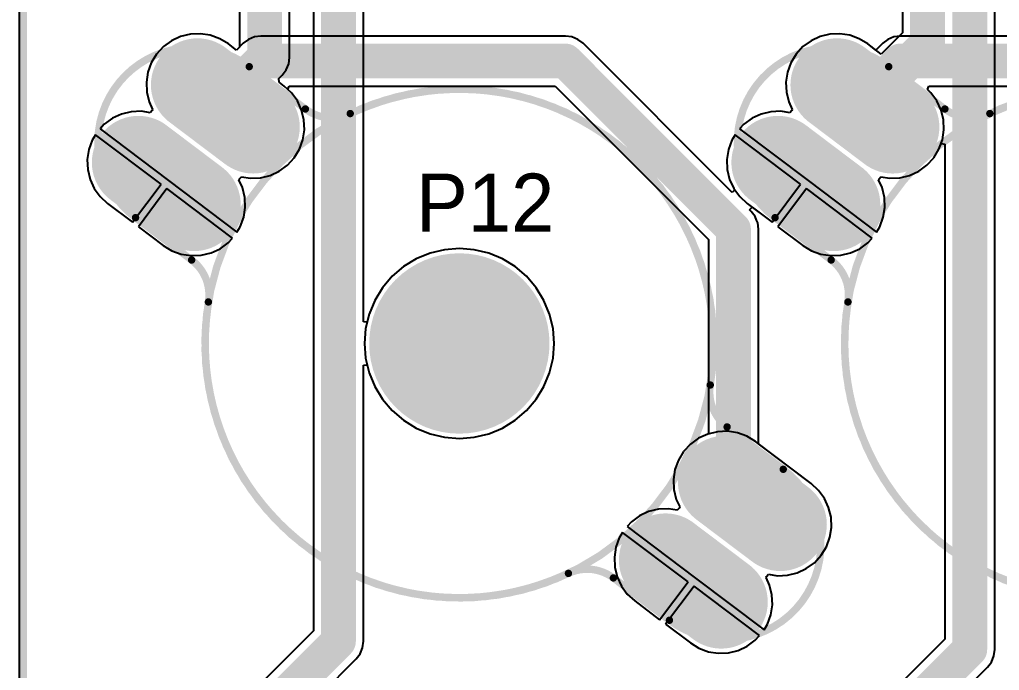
# Model space of a CAD drawing. Header units: millimetres. Extents: x -0.01 to 6.54, y 0.01 to 3.19.
# Drawn here: x -0.007 to 1.32, y 1.03 to 1.911 of the extents above; entities that cross this region are included whole.
import ezdxf

# ---------------------------------------------------------------- set-up
doc = ezdxf.new("R2010")
doc.units = ezdxf.units.MM
doc.header["$MEASUREMENT"] = 0
for name, color, linetype in [('BottomLayer', 5, 'Continuous'), ('BottomSolder', 6, 'Continuous'), ('Mechanical1', 6, 'Continuous'), ('MultiLayer', 9, 'Continuous'), ('PadHoleLayer', 156, 'Continuous'), ('TopLayer', 1, 'Continuous'), ('TopOverlay', 2, 'Continuous'), ('TopSolder', 216, 'Continuous'), ('ViaHoleLayer', 16, 'Continuous')]:
    doc.layers.add(name, color=color, linetype=linetype)

msp = doc.modelspace()

# ---------------------------------------------------------------- linework, layer by layer
at = {"layer": 'BottomLayer'}
for p, q in [((-0.0068, 0.331), (-0.0068, 2.6144)), ((0.2113, 1.8882), (0.1989, 1.8825)), ((0.2245, 1.8914), (0.2113, 1.8882)), ((0.2381, 1.892), (0.2245, 1.8914)), ((0.2515, 1.8899), (0.2381, 1.892)), ((0.2643, 1.8852), (0.2515, 1.8899)), ((0.2759, 1.8781), (0.2643, 1.8852)), ((0.303, 1.8844), (0.296, 1.879)), ((0.3112, 1.8878), (0.303, 1.8844)), ((0.32, 1.8889), (0.3112, 1.8878)), ((0.7324, 1.8889), (0.32, 1.8889)), ((0.7412, 1.8878), (0.7324, 1.8889)), ((0.7494, 1.8844), (0.7412, 1.8878)), ((0.7564, 1.879), (0.7494, 1.8844)), ((1.0774, 1.8882), (1.0651, 1.8825)), ((1.0906, 1.8914), (1.0774, 1.8882)), ((1.1042, 1.892), (1.0906, 1.8914)), ((1.1176, 1.8899), (1.1042, 1.892)), ((1.1304, 1.8852), (1.1176, 1.8899)), ((1.142, 1.8781), (1.1304, 1.8852)), ((1.1692, 1.8844), (1.1622, 1.879)), ((1.1774, 1.8878), (1.1692, 1.8844)), ((1.1861, 1.8889), (1.1774, 1.8878)), ((1.5985, 1.8889), (1.1861, 1.8889)), ((0.1879, 1.8745), (0.1787, 1.8645)), ((0.1989, 1.8825), (0.1879, 1.8745)), ((0.2869, 1.8698), (0.2759, 1.8781)), ((0.296, 1.879), (0.2869, 1.8698)), ((0.9581, 1.6772), (0.7564, 1.879)), ((1.0541, 1.8745), (1.0449, 1.8645)), ((1.0651, 1.8825), (1.0541, 1.8745)), ((1.153, 1.8698), (1.142, 1.8781)), ((1.1622, 1.879), (1.153, 1.8698)), ((0.1787, 1.8645), (0.1716, 1.8528)), ((1.0449, 1.8645), (1.0378, 1.8528)), ((0.1716, 1.8528), (0.167, 1.8401)), ((1.0378, 1.8528), (1.0331, 1.8401)), ((0.167, 1.8401), (0.1649, 1.8266)), ((1.0331, 1.8401), (1.031, 1.8266)), ((0.1649, 1.8266), (0.1654, 1.813)), ((0.3566, 1.8164), (0.3584, 1.8211)), ((0.3584, 1.8211), (0.7184, 1.8211)), ((0.7184, 1.8211), (0.9261, 1.6134)), ((1.031, 1.8266), (1.0316, 1.813)), ((1.2227, 1.8164), (1.2245, 1.8211)), ((1.2245, 1.8211), (1.5845, 1.8211)), ((0.1654, 1.813), (0.1686, 1.7998)), ((0.3614, 1.812), (0.3566, 1.8164)), ((0.3694, 1.801), (0.3614, 1.812)), ((1.0316, 1.813), (1.0348, 1.7998)), ((1.2275, 1.812), (1.2227, 1.8164)), ((1.2355, 1.801), (1.2275, 1.812)), ((0.1686, 1.7998), (0.1734, 1.7895)), ((0.3751, 1.7887), (0.3694, 1.801)), ((1.0348, 1.7998), (1.0395, 1.7895)), ((1.2412, 1.7887), (1.2355, 1.801)), ((0.1313, 1.7832), (0.1189, 1.7775)), ((0.1445, 1.7864), (0.1313, 1.7832)), ((0.1581, 1.787), (0.1445, 1.7864)), ((0.1701, 1.7851), (0.1581, 1.787)), ((0.1728, 1.7881), (0.1701, 1.7851)), ((0.1734, 1.7895), (0.1728, 1.7881)), ((0.3783, 1.7755), (0.3751, 1.7887)), ((0.9974, 1.7832), (0.9851, 1.7775)), ((1.0106, 1.7864), (0.9974, 1.7832)), ((1.0242, 1.787), (1.0106, 1.7864)), ((1.0363, 1.7851), (1.0242, 1.787)), ((1.039, 1.7881), (1.0363, 1.7851)), ((1.0395, 1.7895), (1.039, 1.7881)), ((1.2444, 1.7755), (1.2412, 1.7887)), ((0.1079, 1.7695), (0.1021, 1.7632)), ((0.1189, 1.7775), (0.1079, 1.7695)), ((0.3789, 1.7619), (0.3783, 1.7755)), ((0.9741, 1.7695), (0.9683, 1.7632)), ((0.9851, 1.7775), (0.9741, 1.7695)), ((1.245, 1.7619), (1.2444, 1.7755)), ((0.0961, 1.7552), (0.0916, 1.7478)), ((0.1849, 1.6883), (0.0961, 1.7552)), ((0.1021, 1.7632), (0.1949, 1.6933)), ((0.3768, 1.7485), (0.3789, 1.7619)), ((0.9622, 1.7552), (0.9578, 1.7478)), ((1.051, 1.6883), (0.9622, 1.7552)), ((0.9683, 1.7632), (1.061, 1.6933)), ((1.2429, 1.7485), (1.245, 1.7619)), ((0.0916, 1.7478), (0.087, 1.7351)), ((0.3721, 1.7357), (0.3768, 1.7485)), ((0.9578, 1.7478), (0.9531, 1.7351)), ((1.2382, 1.7357), (1.2429, 1.7485)), ((0.087, 1.7351), (0.0849, 1.7216)), ((0.365, 1.7241), (0.3721, 1.7357)), ((0.9531, 1.7351), (0.951, 1.7216)), ((1.2312, 1.7241), (1.2382, 1.7357)), ((0.0849, 1.7216), (0.0854, 1.708)), ((0.3448, 1.706), (0.3558, 1.7141)), ((0.3558, 1.7141), (0.365, 1.7241)), ((0.951, 1.7216), (0.9516, 1.708)), ((1.211, 1.706), (1.2219, 1.7141)), ((1.2219, 1.7141), (1.2312, 1.7241)), ((0.0854, 1.708), (0.0886, 1.6948)), ((0.3193, 1.6971), (0.3325, 1.7003)), ((0.3325, 1.7003), (0.3448, 1.706)), ((0.9516, 1.708), (0.9548, 1.6948)), ((1.1854, 1.6971), (1.1986, 1.7003)), ((1.1986, 1.7003), (1.211, 1.706)), ((0.0886, 1.6948), (0.0943, 1.6825)), ((0.1461, 1.6369), (0.1849, 1.6883)), ((0.1949, 1.6933), (0.2876, 1.6234)), ((0.2903, 1.694), (0.2909, 1.6955)), ((0.2951, 1.6837), (0.2903, 1.694)), ((0.2909, 1.6955), (0.2936, 1.6984)), ((0.2936, 1.6984), (0.3057, 1.6966)), ((0.3057, 1.6966), (0.3193, 1.6971)), ((0.9548, 1.6948), (0.9605, 1.6825)), ((1.0123, 1.6369), (1.051, 1.6883)), ((1.061, 1.6933), (1.1538, 1.6234)), ((1.1565, 1.694), (1.1571, 1.6955)), ((1.1612, 1.6837), (1.1565, 1.694)), ((1.1571, 1.6955), (1.1598, 1.6984)), ((1.1598, 1.6984), (1.1718, 1.6966)), ((1.1718, 1.6966), (1.1854, 1.6971)), ((0.0943, 1.6825), (0.1024, 1.6715)), ((0.1928, 1.6823), (0.1541, 1.6308)), ((0.2816, 1.6154), (0.1928, 1.6823)), ((0.2983, 1.6705), (0.2951, 1.6837)), ((0.9619, 1.6805), (0.9581, 1.6772)), ((0.9605, 1.6825), (0.9619, 1.6805)), ((1.059, 1.6823), (1.0202, 1.6308)), ((1.1477, 1.6154), (1.059, 1.6823)), ((1.1644, 1.6705), (1.1612, 1.6837)), ((0.1024, 1.6715), (0.1124, 1.6623)), ((0.1124, 1.6623), (0.1461, 1.6369)), ((0.2989, 1.6569), (0.2983, 1.6705)), ((1.165, 1.6569), (1.1644, 1.6705)), ((0.2968, 1.6435), (0.2989, 1.6569)), ((0.9819, 1.6535), (0.9852, 1.6573)), ((0.984, 1.6514), (0.9819, 1.6535)), ((0.9894, 1.6444), (0.984, 1.6514)), ((0.9852, 1.6573), (1.0123, 1.6369)), ((1.1629, 1.6435), (1.165, 1.6569)), ((0.2921, 1.6307), (0.2968, 1.6435)), ((0.9914, 1.6396), (0.9894, 1.6444)), ((0.9928, 1.6362), (0.9914, 1.6396)), ((0.9939, 1.6274), (0.9928, 1.6362)), ((1.1582, 1.6307), (1.1629, 1.6435)), ((0.1541, 1.6308), (0.1878, 1.6054)), ((0.2876, 1.6234), (0.2921, 1.6307)), ((0.9939, 1.3368), (0.9939, 1.6274)), ((1.0202, 1.6308), (1.054, 1.6054)), ((1.1538, 1.6234), (1.1582, 1.6307)), ((0.2648, 1.601), (0.2758, 1.6091)), ((0.2758, 1.6091), (0.2816, 1.6154)), ((0.9261, 1.6134), (0.9261, 1.3503)), ((1.131, 1.601), (1.1419, 1.6091)), ((1.1419, 1.6091), (1.1477, 1.6154)), ((0.1878, 1.6054), (0.1994, 1.5983)), ((0.1994, 1.5983), (0.2122, 1.5937)), ((0.2122, 1.5937), (0.2257, 1.5916)), ((0.2393, 1.5921), (0.2525, 1.5953)), ((0.2525, 1.5953), (0.2648, 1.601)), ((0.5491, 1.5949), (0.5304, 1.5872)), ((0.5687, 1.5996), (0.5491, 1.5949)), ((0.5888, 1.6012), (0.5687, 1.5996)), ((0.6089, 1.5996), (0.5888, 1.6012)), ((0.6285, 1.5949), (0.6089, 1.5996)), ((0.6471, 1.5872), (0.6285, 1.5949)), ((1.054, 1.6054), (1.0656, 1.5983)), ((1.0656, 1.5983), (1.0784, 1.5937)), ((1.0784, 1.5937), (1.0918, 1.5916)), ((1.1054, 1.5921), (1.1186, 1.5953)), ((1.1186, 1.5953), (1.131, 1.601)), ((0.2257, 1.5916), (0.2393, 1.5921)), ((0.5304, 1.5872), (0.5132, 1.5767)), ((0.6643, 1.5767), (0.6471, 1.5872)), ((1.0918, 1.5916), (1.1054, 1.5921)), ((0.5132, 1.5767), (0.4979, 1.5636)), ((0.6796, 1.5636), (0.6643, 1.5767)), ((0.4979, 1.5636), (0.4848, 1.5482)), ((0.6927, 1.5482), (0.6796, 1.5636)), ((0.4848, 1.5482), (0.4743, 1.531)), ((0.7033, 1.531), (0.6927, 1.5482)), ((0.4743, 1.531), (0.4665, 1.5124)), ((0.711, 1.5124), (0.7033, 1.531)), ((0.4665, 1.5124), (0.4618, 1.4928)), ((0.7157, 1.4928), (0.711, 1.5124)), ((0.4618, 1.4928), (0.4603, 1.4727)), ((0.7173, 1.4727), (0.7157, 1.4928)), ((0.4603, 1.4727), (0.4618, 1.4526)), ((0.7157, 1.4526), (0.7173, 1.4727)), ((0.4618, 1.4526), (0.4665, 1.433)), ((0.711, 1.433), (0.7157, 1.4526)), ((0.4665, 1.433), (0.4743, 1.4144)), ((0.7033, 1.4144), (0.711, 1.433)), ((0.4743, 1.4144), (0.4848, 1.3972)), ((0.6927, 1.3972), (0.7033, 1.4144)), ((0.4848, 1.3972), (0.4979, 1.3818)), ((0.6796, 1.3818), (0.6927, 1.3972)), ((0.4979, 1.3818), (0.5132, 1.3687)), ((0.6643, 1.3687), (0.6796, 1.3818)), ((0.5132, 1.3687), (0.5304, 1.3582)), ((0.6471, 1.3582), (0.6643, 1.3687)), ((0.5304, 1.3582), (0.5491, 1.3505)), ((0.6285, 1.3505), (0.6471, 1.3582)), ((0.5491, 1.3505), (0.5687, 1.3458)), ((0.5687, 1.3458), (0.5888, 1.3442)), ((0.5888, 1.3442), (0.6089, 1.3458)), ((0.6089, 1.3458), (0.6285, 1.3505)), ((0.9127, 1.3444), (0.9017, 1.3363)), ((0.9251, 1.3501), (0.9127, 1.3444)), ((0.9261, 1.3503), (0.9251, 1.3501)), ((0.9017, 1.3363), (0.8925, 1.3263)), ((1.0652, 1.2831), (0.9939, 1.3368)), ((0.8854, 1.3147), (0.8808, 1.3019)), ((0.8925, 1.3263), (0.8854, 1.3147)), ((0.8808, 1.3019), (0.8787, 1.2885)), ((0.8787, 1.2885), (0.8792, 1.2749)), ((0.8792, 1.2749), (0.8824, 1.2617)), ((1.0752, 1.2739), (1.0652, 1.2831)), ((1.0832, 1.2629), (1.0752, 1.2739)), ((0.8824, 1.2617), (0.8872, 1.2514)), ((1.0889, 1.2506), (1.0832, 1.2629)), ((0.8583, 1.2483), (0.8451, 1.2451)), ((0.8719, 1.2489), (0.8583, 1.2483)), ((0.8839, 1.247), (0.8719, 1.2489)), ((0.8866, 1.2499), (0.8839, 1.247)), ((0.8872, 1.2514), (0.8866, 1.2499)), ((1.0921, 1.2374), (1.0889, 1.2506)), ((0.8327, 1.2394), (0.8217, 1.2313)), ((0.8451, 1.2451), (0.8327, 1.2394)), ((1.0927, 1.2238), (1.0921, 1.2374)), ((0.8217, 1.2313), (0.8159, 1.225)), ((0.8159, 1.225), (0.9087, 1.1551)), ((1.0906, 1.2103), (1.0927, 1.2238)), ((0.8054, 1.2097), (0.8008, 1.1969)), ((0.8099, 1.217), (0.8054, 1.2097)), ((0.8987, 1.1502), (0.8099, 1.217)), ((1.0859, 1.1976), (1.0906, 1.2103)), ((0.8008, 1.1969), (0.7987, 1.1835)), ((1.0788, 1.186), (1.0859, 1.1976)), ((0.7987, 1.1835), (0.7992, 1.1699)), ((1.0696, 1.1759), (1.0788, 1.186)), ((0.7992, 1.1699), (0.8024, 1.1567)), ((1.0463, 1.1622), (1.0586, 1.1679)), ((1.0586, 1.1679), (1.0696, 1.1759)), ((0.8024, 1.1567), (0.8082, 1.1444)), ((0.9087, 1.1551), (1.0014, 1.0852)), ((1.0041, 1.1559), (1.0047, 1.1573)), ((1.0089, 1.1456), (1.0041, 1.1559)), ((1.0047, 1.1573), (1.0074, 1.1603)), ((1.0074, 1.1603), (1.0195, 1.1584)), ((1.0195, 1.1584), (1.0331, 1.159)), ((1.0331, 1.159), (1.0463, 1.1622)), ((0.8082, 1.1444), (0.8162, 1.1334)), ((0.8599, 1.0987), (0.8987, 1.1502)), ((0.9067, 1.1441), (0.8679, 1.0927)), ((0.9954, 1.0773), (0.9067, 1.1441)), ((1.0121, 1.1324), (1.0089, 1.1456)), ((0.8162, 1.1334), (0.8262, 1.1242)), ((1.0127, 1.1188), (1.0121, 1.1324)), ((0.8262, 1.1242), (0.8599, 1.0987)), ((1.0106, 1.1053), (1.0127, 1.1188)), ((1.0059, 1.0926), (1.0106, 1.1053)), ((0.8679, 1.0927), (0.9016, 1.0673)), ((1.0014, 1.0852), (1.0059, 1.0926)), ((0.9896, 1.0709), (0.9954, 1.0773)), ((0.9016, 1.0673), (0.9133, 1.0602)), ((0.9663, 1.0572), (0.9786, 1.0629)), ((0.9786, 1.0629), (0.9896, 1.0709)), ((0.9133, 1.0602), (0.926, 1.0555)), ((0.926, 1.0555), (0.9395, 1.0534)), ((0.9395, 1.0534), (0.9531, 1.054)), ((0.9531, 1.054), (0.9663, 1.0572))]:
    msp.add_line(p, q, dxfattribs=at)
for points, const_width in [([(0.2341, 1.8227), (0.3096, 1.7658)], 0.1181), ([(0.2719, 1.8069), (0.32, 1.855)], 0.0472), ([(0.32, 1.855), (0.7324, 1.855)], 0.0472), ([(0.7324, 1.855), (0.96, 1.6274)], 0.0472), ([(1.1003, 1.8227), (1.1757, 1.7658)], 0.1181), ([(1.138, 1.8069), (1.1861, 1.855)], 0.0472), ([(1.1861, 1.855), (1.5985, 1.855)], 0.0472), ([(0.2719, 1.7943), (0.2719, 1.8069)], 0.0472), ([(1.138, 1.7943), (1.138, 1.8069)], 0.0472), ([(0.2719, 1.7928), (0.2719, 1.7943)], 0.0472), ([(1.138, 1.7928), (1.138, 1.7943)], 0.0472), ([(0.1541, 1.7177), (0.2296, 1.6608)], 0.1181), ([(1.0203, 1.7177), (1.0957, 1.6608)], 0.1181), ([(0.96, 1.2804), (0.96, 1.6274)], 0.0472), ([(1.0234, 1.2277), (0.9479, 1.2846)], 0.1181), ([(0.96, 1.2804), (0.9857, 1.2547)], 0.0472), ([(0.9434, 1.1227), (0.8679, 1.1796)], 0.1181)]:
    msp.add_lwpolyline(points, dxfattribs=dict(at, const_width=const_width))
for points, const_width in [([(0.2046, 1.8227, 1), (0.2637, 1.8227, 1)], 0.0591), ([(0.3082, 1.855, 1), (0.3318, 1.855, 1)], 0.0236), ([(0.3082, 1.855, 1), (0.3318, 1.855, 1)], 0.0236), ([(0.7206, 1.855, 1), (0.7442, 1.855, 1)], 0.0236), ([(0.7206, 1.855, 1), (0.7442, 1.855, 1)], 0.0236), ([(1.0707, 1.8227, 1), (1.1298, 1.8227, 1)], 0.0591), ([(1.1743, 1.855, 1), (1.198, 1.855, 1)], 0.0236), ([(1.1743, 1.855, 1), (1.198, 1.855, 1)], 0.0236), ([(0.2601, 1.8069, 1), (0.2837, 1.8069, 1)], 0.0236), ([(0.2601, 1.8069, 1), (0.2837, 1.8069, 1)], 0.0236), ([(0.2801, 1.7658, 1), (0.3391, 1.7658, 1)], 0.0591), ([(1.1262, 1.8069, 1), (1.1498, 1.8069, 1)], 0.0236), ([(1.1262, 1.8069, 1), (1.1498, 1.8069, 1)], 0.0236), ([(1.1462, 1.7658, 1), (1.2053, 1.7658, 1)], 0.0591), ([(0.2601, 1.7943, 1), (0.2837, 1.7943, 1)], 0.0236), ([(0.2601, 1.7943, 1), (0.2837, 1.7943, 1)], 0.0236), ([(0.2601, 1.7928, 1), (0.2837, 1.7928, 1)], 0.0236), ([(1.1262, 1.7943, 1), (1.1498, 1.7943, 1)], 0.0236), ([(1.1262, 1.7943, 1), (1.1498, 1.7943, 1)], 0.0236), ([(1.1262, 1.7928, 1), (1.1498, 1.7928, 1)], 0.0236), ([(0.1246, 1.7177, 1), (0.1837, 1.7177, 1)], 0.0591), ([(0.9907, 1.7177, 1), (1.0498, 1.7177, 1)], 0.0591), ([(0.2001, 1.6608, 1), (0.2591, 1.6608, 1)], 0.0591), ([(1.0662, 1.6608, 1), (1.1253, 1.6608, 1)], 0.0591), ([(0.9482, 1.6274, 1), (0.9718, 1.6274, 1)], 0.0236), ([(0.9482, 1.6274, 1), (0.9718, 1.6274, 1)], 0.0236), ([(0.5297, 1.4727, 1), (0.6478, 1.4727, 1)], 0.1181), ([(0.9184, 1.2846, 1), (0.9775, 1.2846, 1)], 0.0591), ([(0.9482, 1.2804, 1), (0.9718, 1.2804, 1)], 0.0236), ([(0.9482, 1.2804, 1), (0.9718, 1.2804, 1)], 0.0236), ([(0.9739, 1.2547, 1), (0.9975, 1.2547, 1)], 0.0236), ([(0.9939, 1.2277, 1), (1.0529, 1.2277, 1)], 0.0591), ([(0.8384, 1.1796, 1), (0.8975, 1.1796, 1)], 0.0591), ([(0.9139, 1.1227, 1), (0.9729, 1.1227, 1)], 0.0591)]:
    msp.add_lwpolyline(points, format="xyb", close=True, dxfattribs=dict(at, const_width=const_width))
at = {"layer": 'BottomSolder', "const_width": 0.1261}
for points in [[(0.2341, 1.8227), (0.3096, 1.7658)], [(1.1003, 1.8227), (1.1757, 1.7658)], [(0.1541, 1.7177), (0.2296, 1.6608)], [(1.0203, 1.7177), (1.0957, 1.6608)], [(1.0234, 1.2277), (0.9479, 1.2846)], [(0.9434, 1.1227), (0.8679, 1.1796)]]:
    msp.add_lwpolyline(points, dxfattribs=at)
at = {"layer": 'BottomSolder'}
for points, const_width in [([(0.2026, 1.8227, 1), (0.2657, 1.8227, 1)], 0.0631), ([(1.0687, 1.8227, 1), (1.1318, 1.8227, 1)], 0.0631), ([(0.2781, 1.7658, 1), (0.3411, 1.7658, 1)], 0.0631), ([(1.1442, 1.7658, 1), (1.2073, 1.7658, 1)], 0.0631), ([(0.1226, 1.7177, 1), (0.1857, 1.7177, 1)], 0.0631), ([(0.9887, 1.7177, 1), (1.0518, 1.7177, 1)], 0.0631), ([(0.1981, 1.6608, 1), (0.2611, 1.6608, 1)], 0.0631), ([(1.0642, 1.6608, 1), (1.1273, 1.6608, 1)], 0.0631), ([(0.5277, 1.4727, 1), (0.6498, 1.4727, 1)], 0.1221), ([(0.9164, 1.2846, 1), (0.9795, 1.2846, 1)], 0.0631), ([(0.9919, 1.2277, 1), (1.0549, 1.2277, 1)], 0.0631), ([(0.8364, 1.1796, 1), (0.8995, 1.1796, 1)], 0.0631), ([(0.9119, 1.1227, 1), (0.9749, 1.1227, 1)], 0.0631)]:
    msp.add_lwpolyline(points, format="xyb", close=True, dxfattribs=dict(at, const_width=const_width))
at = {"layer": 'Mechanical1', "const_width": 0.01}
msp.add_lwpolyline([(-0.0018, 0.331), (-0.0018, 2.6144)], dxfattribs=at)
at = {"layer": 'MultiLayer', "const_width": 0.1181}
for points in [[(0.2341, 1.8227), (0.3096, 1.7658)], [(1.1003, 1.8227), (1.1757, 1.7658)], [(0.1541, 1.7177), (0.2296, 1.6608)], [(1.0203, 1.7177), (1.0957, 1.6608)], [(1.0234, 1.2277), (0.9479, 1.2846)], [(0.9434, 1.1227), (0.8679, 1.1796)]]:
    msp.add_lwpolyline(points, dxfattribs=at)
at = {"layer": 'MultiLayer'}
for points, const_width in [([(0.2046, 1.8227, 1), (0.2637, 1.8227, 1)], 0.0591), ([(1.0707, 1.8227, 1), (1.1298, 1.8227, 1)], 0.0591), ([(0.2801, 1.7658, 1), (0.3391, 1.7658, 1)], 0.0591), ([(1.1462, 1.7658, 1), (1.2053, 1.7658, 1)], 0.0591), ([(0.1246, 1.7177, 1), (0.1837, 1.7177, 1)], 0.0591), ([(0.9907, 1.7177, 1), (1.0498, 1.7177, 1)], 0.0591), ([(0.2001, 1.6608, 1), (0.2591, 1.6608, 1)], 0.0591), ([(1.0662, 1.6608, 1), (1.1253, 1.6608, 1)], 0.0591), ([(0.5297, 1.4727, 1), (0.6478, 1.4727, 1)], 0.1181), ([(0.9184, 1.2846, 1), (0.9775, 1.2846, 1)], 0.0591), ([(0.9939, 1.2277, 1), (1.0529, 1.2277, 1)], 0.0591), ([(0.8384, 1.1796, 1), (0.8975, 1.1796, 1)], 0.0591), ([(0.9139, 1.1227, 1), (0.9729, 1.1227, 1)], 0.0591)]:
    msp.add_lwpolyline(points, format="xyb", close=True, dxfattribs=dict(at, const_width=const_width))
at = {"layer": 'PadHoleLayer', "const_width": 0.0197}
for points in [[(0.262, 1.7943, 1), (0.2817, 1.7943, 1)], [(1.1282, 1.7943, 1), (1.1478, 1.7943, 1)], [(0.182, 1.6893, 1), (0.2017, 1.6893, 1)], [(1.0482, 1.6893, 1), (1.0678, 1.6893, 1)], [(0.9758, 1.2561, 1), (0.9955, 1.2561, 1)], [(0.8958, 1.1511, 1), (0.9155, 1.1511, 1)]]:
    msp.add_lwpolyline(points, format="xyb", close=True, dxfattribs=at)
at = {"layer": 'TopLayer'}
for p, q in [((-0.0068, 0.331), (-0.0068, 2.6144)), ((0.2911, 2.44), (0.2911, 1.874)), ((0.3911, 2.44), (0.3911, 1.0837)), ((0.3589, 1.86), (0.3589, 2.426)), ((1.1888, 2.4022), (1.1888, 1.8931)), ((1.3139, 1.0585), (1.3139, 2.3645)), ((0.4589, 1.502), (0.4589, 2.3095)), ((0.2113, 1.8882), (0.1989, 1.8825)), ((0.2245, 1.8914), (0.2113, 1.8882)), ((0.2381, 1.892), (0.2245, 1.8914)), ((0.2515, 1.8899), (0.2381, 1.892)), ((0.2643, 1.8852), (0.2515, 1.8899)), ((0.2759, 1.8781), (0.2643, 1.8852)), ((1.0774, 1.8882), (1.0651, 1.8825)), ((1.0906, 1.8914), (1.0774, 1.8882)), ((1.1042, 1.892), (1.0906, 1.8914)), ((1.1176, 1.8899), (1.1042, 1.892)), ((1.1304, 1.8852), (1.1176, 1.8899)), ((1.142, 1.8781), (1.1304, 1.8852)), ((1.1888, 1.8931), (1.1602, 1.8644)), ((0.1879, 1.8745), (0.1787, 1.8645)), ((0.1989, 1.8825), (0.1879, 1.8745)), ((0.2869, 1.8698), (0.2759, 1.8781)), ((0.2911, 1.874), (0.2869, 1.8698)), ((1.0541, 1.8745), (1.0449, 1.8645)), ((1.0651, 1.8825), (1.0541, 1.8745)), ((1.1602, 1.8644), (1.142, 1.8781)), ((0.1787, 1.8645), (0.1716, 1.8528)), ((0.3578, 1.8512), (0.3589, 1.86)), ((0.3589, 1.86), (0.3589, 1.86)), ((1.0449, 1.8645), (1.0378, 1.8528)), ((0.1716, 1.8528), (0.167, 1.8401)), ((0.3544, 1.843), (0.3578, 1.8512)), ((1.0378, 1.8528), (1.0331, 1.8401)), ((0.167, 1.8401), (0.1649, 1.8266)), ((0.3443, 1.8313), (0.349, 1.836)), ((0.3446, 1.8263), (0.3443, 1.8313)), ((0.349, 1.836), (0.3544, 1.843)), ((0.349, 1.836), (0.349, 1.836)), ((1.0331, 1.8401), (1.031, 1.8266)), ((0.1649, 1.8266), (0.1654, 1.813)), ((0.3514, 1.8212), (0.3446, 1.8263)), ((0.3614, 1.812), (0.3514, 1.8212)), ((1.031, 1.8266), (1.0316, 1.813)), ((0.1654, 1.813), (0.1686, 1.7998)), ((0.3694, 1.801), (0.3614, 1.812)), ((1.0316, 1.813), (1.0348, 1.7998)), ((0.1686, 1.7998), (0.1734, 1.7895)), ((0.3751, 1.7887), (0.3694, 1.801)), ((1.0348, 1.7998), (1.0395, 1.7895)), ((0.1313, 1.7832), (0.1189, 1.7775)), ((0.1445, 1.7864), (0.1313, 1.7832)), ((0.1581, 1.787), (0.1445, 1.7864)), ((0.1701, 1.7851), (0.1581, 1.787)), ((0.1728, 1.7881), (0.1701, 1.7851)), ((0.1734, 1.7895), (0.1728, 1.7881)), ((0.3783, 1.7755), (0.3751, 1.7887)), ((0.9974, 1.7832), (0.9851, 1.7775)), ((1.0106, 1.7864), (0.9974, 1.7832)), ((1.0242, 1.787), (1.0106, 1.7864)), ((1.0363, 1.7851), (1.0242, 1.787)), ((1.039, 1.7881), (1.0363, 1.7851)), ((1.0395, 1.7895), (1.039, 1.7881)), ((0.1079, 1.7695), (0.1021, 1.7632)), ((0.1189, 1.7775), (0.1079, 1.7695)), ((0.3789, 1.7619), (0.3783, 1.7755)), ((0.9741, 1.7695), (0.9683, 1.7632)), ((0.9851, 1.7775), (0.9741, 1.7695)), ((0.0961, 1.7552), (0.0916, 1.7478)), ((0.1849, 1.6883), (0.0961, 1.7552)), ((0.1021, 1.7632), (0.1949, 1.6933)), ((0.3768, 1.7485), (0.3789, 1.7619)), ((0.9622, 1.7552), (0.9578, 1.7478)), ((1.051, 1.6883), (0.9622, 1.7552)), ((0.9683, 1.7632), (1.061, 1.6933)), ((0.0916, 1.7478), (0.087, 1.7351)), ((0.3721, 1.7357), (0.3768, 1.7485)), ((0.9578, 1.7478), (0.9531, 1.7351)), ((1.2382, 1.7357), (1.2411, 1.7435)), ((1.2411, 1.7435), (1.2461, 1.7426)), ((1.2461, 1.7426), (1.2461, 1.0725)), ((0.087, 1.7351), (0.0849, 1.7216)), ((0.365, 1.7241), (0.3721, 1.7357)), ((0.9531, 1.7351), (0.951, 1.7216)), ((1.2312, 1.7241), (1.2382, 1.7357)), ((0.0849, 1.7216), (0.0854, 1.708)), ((0.3448, 1.706), (0.3558, 1.7141)), ((0.3558, 1.7141), (0.365, 1.7241)), ((0.951, 1.7216), (0.9516, 1.708)), ((1.211, 1.706), (1.2219, 1.7141)), ((1.2219, 1.7141), (1.2312, 1.7241)), ((0.0854, 1.708), (0.0886, 1.6948)), ((0.3193, 1.6971), (0.3325, 1.7003)), ((0.3325, 1.7003), (0.3448, 1.706)), ((0.9516, 1.708), (0.9548, 1.6948)), ((1.1854, 1.6971), (1.1986, 1.7003)), ((1.1986, 1.7003), (1.211, 1.706)), ((0.0886, 1.6948), (0.0943, 1.6825)), ((0.1461, 1.6369), (0.1849, 1.6883)), ((0.1949, 1.6933), (0.2876, 1.6234)), ((0.2903, 1.694), (0.2909, 1.6955)), ((0.2951, 1.6837), (0.2903, 1.694)), ((0.2909, 1.6955), (0.2936, 1.6984)), ((0.2936, 1.6984), (0.3057, 1.6966)), ((0.3057, 1.6966), (0.3193, 1.6971)), ((0.9548, 1.6948), (0.9605, 1.6825)), ((1.0123, 1.6369), (1.051, 1.6883)), ((1.061, 1.6933), (1.1538, 1.6234)), ((1.1565, 1.694), (1.1571, 1.6955)), ((1.1612, 1.6837), (1.1565, 1.694)), ((1.1571, 1.6955), (1.1598, 1.6984)), ((1.1598, 1.6984), (1.1718, 1.6966)), ((1.1718, 1.6966), (1.1854, 1.6971)), ((0.0943, 1.6825), (0.1024, 1.6715)), ((0.1928, 1.6823), (0.1541, 1.6308)), ((0.2816, 1.6154), (0.1928, 1.6823)), ((0.2983, 1.6705), (0.2951, 1.6837)), ((0.9605, 1.6825), (0.9685, 1.6715)), ((1.059, 1.6823), (1.0202, 1.6308)), ((1.1477, 1.6154), (1.059, 1.6823)), ((1.1644, 1.6705), (1.1612, 1.6837)), ((0.1024, 1.6715), (0.1124, 1.6623)), ((0.1124, 1.6623), (0.1461, 1.6369)), ((0.2989, 1.6569), (0.2983, 1.6705)), ((0.9685, 1.6715), (0.9785, 1.6623)), ((0.9785, 1.6623), (1.0123, 1.6369)), ((1.165, 1.6569), (1.1644, 1.6705)), ((0.2968, 1.6435), (0.2989, 1.6569)), ((1.1629, 1.6435), (1.165, 1.6569)), ((0.2921, 1.6307), (0.2968, 1.6435)), ((1.1582, 1.6307), (1.1629, 1.6435)), ((0.1541, 1.6308), (0.1878, 1.6054)), ((0.2876, 1.6234), (0.2921, 1.6307)), ((1.0202, 1.6308), (1.054, 1.6054)), ((1.1538, 1.6234), (1.1582, 1.6307)), ((0.2648, 1.601), (0.2758, 1.6091)), ((0.2758, 1.6091), (0.2816, 1.6154)), ((1.131, 1.601), (1.1419, 1.6091)), ((1.1419, 1.6091), (1.1477, 1.6154)), ((0.1878, 1.6054), (0.1994, 1.5983)), ((0.1994, 1.5983), (0.2122, 1.5937)), ((0.2122, 1.5937), (0.2257, 1.5916)), ((0.2393, 1.5921), (0.2525, 1.5953)), ((0.2525, 1.5953), (0.2648, 1.601)), ((0.5491, 1.5949), (0.5304, 1.5872)), ((0.5687, 1.5996), (0.5491, 1.5949)), ((0.5888, 1.6012), (0.5687, 1.5996)), ((0.6089, 1.5996), (0.5888, 1.6012)), ((0.6285, 1.5949), (0.6089, 1.5996)), ((0.6471, 1.5872), (0.6285, 1.5949)), ((1.054, 1.6054), (1.0656, 1.5983)), ((1.0656, 1.5983), (1.0784, 1.5937)), ((1.0784, 1.5937), (1.0918, 1.5916)), ((1.1054, 1.5921), (1.1186, 1.5953)), ((1.1186, 1.5953), (1.131, 1.601)), ((0.2257, 1.5916), (0.2393, 1.5921)), ((0.5304, 1.5872), (0.5132, 1.5767)), ((0.6643, 1.5767), (0.6471, 1.5872)), ((1.0918, 1.5916), (1.1054, 1.5921)), ((0.5132, 1.5767), (0.4979, 1.5636)), ((0.6796, 1.5636), (0.6643, 1.5767)), ((0.4979, 1.5636), (0.4848, 1.5482)), ((0.6927, 1.5482), (0.6796, 1.5636)), ((0.4848, 1.5482), (0.4743, 1.531)), ((0.7033, 1.531), (0.6927, 1.5482)), ((0.4743, 1.531), (0.4665, 1.5124)), ((0.711, 1.5124), (0.7033, 1.531)), ((0.4639, 1.5014), (0.4589, 1.502)), ((0.4665, 1.5124), (0.4639, 1.5014)), ((0.7157, 1.4928), (0.711, 1.5124)), ((0.7173, 1.4727), (0.7157, 1.4928)), ((0.7157, 1.4526), (0.7173, 1.4727)), ((0.711, 1.433), (0.7157, 1.4526)), ((0.4589, 1.4434), (0.4639, 1.444)), ((0.4589, 1.0696), (0.4589, 1.4434)), ((0.4639, 1.444), (0.4665, 1.433)), ((0.4665, 1.433), (0.4743, 1.4144)), ((0.7033, 1.4144), (0.711, 1.433)), ((0.4743, 1.4144), (0.4848, 1.3972)), ((0.6927, 1.3972), (0.7033, 1.4144)), ((0.4848, 1.3972), (0.4979, 1.3818)), ((0.6796, 1.3818), (0.6927, 1.3972)), ((0.4979, 1.3818), (0.5132, 1.3687)), ((0.6643, 1.3687), (0.6796, 1.3818)), ((0.5132, 1.3687), (0.5304, 1.3582)), ((0.6471, 1.3582), (0.6643, 1.3687)), ((0.5304, 1.3582), (0.5491, 1.3505)), ((0.6285, 1.3505), (0.6471, 1.3582)), ((0.9519, 1.3539), (0.9383, 1.3533)), ((0.9653, 1.3518), (0.9519, 1.3539)), ((0.5491, 1.3505), (0.5687, 1.3458)), ((0.5687, 1.3458), (0.5888, 1.3442)), ((0.5888, 1.3442), (0.6089, 1.3458)), ((0.6089, 1.3458), (0.6285, 1.3505)), ((0.9127, 1.3444), (0.9017, 1.3363)), ((0.9251, 1.3501), (0.9127, 1.3444)), ((0.9383, 1.3533), (0.9251, 1.3501)), ((0.9781, 1.3471), (0.9653, 1.3518)), ((0.9897, 1.34), (0.9781, 1.3471)), ((0.9017, 1.3363), (0.8925, 1.3263)), ((1.0652, 1.2831), (0.9897, 1.34)), ((0.8854, 1.3147), (0.8808, 1.3019)), ((0.8925, 1.3263), (0.8854, 1.3147)), ((0.8808, 1.3019), (0.8787, 1.2885)), ((0.8787, 1.2885), (0.8792, 1.2749)), ((0.8792, 1.2749), (0.8824, 1.2617)), ((1.0752, 1.2739), (1.0652, 1.2831)), ((1.0832, 1.2629), (1.0752, 1.2739)), ((0.8824, 1.2617), (0.8872, 1.2514)), ((1.0889, 1.2506), (1.0832, 1.2629)), ((0.8583, 1.2483), (0.8451, 1.2451)), ((0.8719, 1.2489), (0.8583, 1.2483)), ((0.8839, 1.247), (0.8719, 1.2489)), ((0.8866, 1.2499), (0.8839, 1.247)), ((0.8872, 1.2514), (0.8866, 1.2499)), ((1.0921, 1.2374), (1.0889, 1.2506)), ((0.8327, 1.2394), (0.8217, 1.2313)), ((0.8451, 1.2451), (0.8327, 1.2394)), ((1.0927, 1.2238), (1.0921, 1.2374)), ((0.8217, 1.2313), (0.8159, 1.225)), ((0.8159, 1.225), (0.9087, 1.1551)), ((1.0906, 1.2103), (1.0927, 1.2238)), ((0.8054, 1.2097), (0.8008, 1.1969)), ((0.8099, 1.217), (0.8054, 1.2097)), ((0.8987, 1.1502), (0.8099, 1.217)), ((1.0859, 1.1976), (1.0906, 1.2103)), ((0.8008, 1.1969), (0.7987, 1.1835)), ((1.0788, 1.186), (1.0859, 1.1976)), ((0.7987, 1.1835), (0.7992, 1.1699)), ((1.0696, 1.1759), (1.0788, 1.186)), ((0.7992, 1.1699), (0.8024, 1.1567)), ((1.0463, 1.1622), (1.0586, 1.1679)), ((1.0586, 1.1679), (1.0696, 1.1759)), ((0.8024, 1.1567), (0.8082, 1.1444)), ((0.9087, 1.1551), (1.0014, 1.0852)), ((1.0041, 1.1559), (1.0047, 1.1573)), ((1.0089, 1.1456), (1.0041, 1.1559)), ((1.0047, 1.1573), (1.0074, 1.1603)), ((1.0074, 1.1603), (1.0195, 1.1584)), ((1.0195, 1.1584), (1.0331, 1.159)), ((1.0331, 1.159), (1.0463, 1.1622)), ((0.8082, 1.1444), (0.8162, 1.1334)), ((0.8599, 1.0987), (0.8987, 1.1502)), ((0.9067, 1.1441), (0.8679, 1.0927)), ((0.9954, 1.0773), (0.9067, 1.1441)), ((1.0121, 1.1324), (1.0089, 1.1456)), ((0.8162, 1.1334), (0.8262, 1.1242)), ((1.0127, 1.1188), (1.0121, 1.1324)), ((0.8262, 1.1242), (0.8599, 1.0987)), ((1.0106, 1.1053), (1.0127, 1.1188)), ((1.0059, 1.0926), (1.0106, 1.1053)), ((0.8679, 1.0927), (0.9016, 1.0673)), ((1.0014, 1.0852), (1.0059, 1.0926)), ((0.3911, 1.0837), (0.3007, 0.9933)), ((0.9896, 1.0709), (0.9954, 1.0773)), ((0.4578, 1.0609), (0.4589, 1.0696)), ((0.9016, 1.0673), (0.9133, 1.0602)), ((0.9663, 1.0572), (0.9786, 1.0629)), ((0.9786, 1.0629), (0.9896, 1.0709)), ((1.2461, 1.0725), (1.1668, 0.9933)), ((0.449, 1.0457), (0.4544, 1.0527)), ((0.4544, 1.0527), (0.4578, 1.0609)), ((0.9133, 1.0602), (0.926, 1.0555)), ((0.926, 1.0555), (0.9395, 1.0534)), ((0.9395, 1.0534), (0.9531, 1.054)), ((0.9531, 1.054), (0.9663, 1.0572)), ((1.3094, 1.0415), (1.3128, 1.0497)), ((1.3128, 1.0497), (1.3139, 1.0585)), ((0.3576, 0.9543), (0.449, 1.0457)), ((1.304, 1.0345), (1.3094, 1.0415)), ((1.2237, 0.9543), (1.304, 1.0345)), ((1.304, 1.0345), (1.304, 1.0345))]:
    msp.add_line(p, q, dxfattribs=at)
for points, const_width in [([(0.325, 1.86), (0.325, 2.44)], 0.0472), ([(0.425, 1.0696), (0.425, 2.44)], 0.0472), ([(1.2228, 1.879), (1.2228, 2.4022)], 0.0472), ([(1.28, 1.0585), (1.28, 2.3785)], 0.0472), ([(1.138, 1.7943), (1.2228, 1.879)], 0.0472), ([(0.2341, 1.8227), (0.3096, 1.7658)], 0.1181), ([(0.2706, 1.8056), (0.325, 1.86)], 0.0472), ([(1.1003, 1.8227), (1.1757, 1.7658)], 0.1181), ([(0.2505, 1.8056), (0.2706, 1.8056)], 0.0472), ([(1.133, 1.7893), (1.138, 1.7943)], 0.0472), ([(0.1541, 1.7177), (0.2296, 1.6608)], 0.1181), ([(1.0203, 1.7177), (1.0957, 1.6608)], 0.1181), ([(1.0234, 1.2277), (0.9479, 1.2846)], 0.1181), ([(0.9434, 1.1227), (0.8679, 1.1796)], 0.1181), ([(0.2785, 0.9231), (0.425, 1.0696)], 0.0472), ([(1.1446, 0.9231), (1.28, 1.0585)], 0.0472)]:
    msp.add_lwpolyline(points, dxfattribs=dict(at, const_width=const_width))
for points, const_width in [([(1.2109, 1.879, 1), (1.2346, 1.879, 1)], 0.0236), ([(1.2109, 1.879, 1), (1.2346, 1.879, 1)], 0.0236), ([(0.2046, 1.8227, 1), (0.2637, 1.8227, 1)], 0.0591), ([(0.3132, 1.86, 1), (0.3368, 1.86, 1)], 0.0236), ([(0.3132, 1.86, 1), (0.3368, 1.86, 1)], 0.0236), ([(1.0707, 1.8227, 1), (1.1298, 1.8227, 1)], 0.0591), ([(0.2387, 1.8056, 1), (0.2623, 1.8056, 1)], 0.0236), ([(0.2588, 1.8056, 1), (0.2825, 1.8056, 1)], 0.0236), ([(0.2588, 1.8056, 1), (0.2825, 1.8056, 1)], 0.0236), ([(0.2801, 1.7658, 1), (0.3391, 1.7658, 1)], 0.0591), ([(1.1462, 1.7658, 1), (1.2053, 1.7658, 1)], 0.0591), ([(1.1212, 1.7893, 1), (1.1448, 1.7893, 1)], 0.0236), ([(1.1262, 1.7943, 1), (1.1498, 1.7943, 1)], 0.0236), ([(1.1262, 1.7943, 1), (1.1498, 1.7943, 1)], 0.0236), ([(0.1246, 1.7177, 1), (0.1837, 1.7177, 1)], 0.0591), ([(0.9907, 1.7177, 1), (1.0498, 1.7177, 1)], 0.0591), ([(0.2001, 1.6608, 1), (0.2591, 1.6608, 1)], 0.0591), ([(1.0662, 1.6608, 1), (1.1253, 1.6608, 1)], 0.0591), ([(0.5297, 1.4727, 1), (0.6478, 1.4727, 1)], 0.1181), ([(0.9184, 1.2846, 1), (0.9775, 1.2846, 1)], 0.0591), ([(0.9939, 1.2277, 1), (1.0529, 1.2277, 1)], 0.0591), ([(0.8384, 1.1796, 1), (0.8975, 1.1796, 1)], 0.0591), ([(0.9139, 1.1227, 1), (0.9729, 1.1227, 1)], 0.0591), ([(0.4132, 1.0696, 1), (0.4368, 1.0696, 1)], 0.0236), ([(0.4132, 1.0696, 1), (0.4368, 1.0696, 1)], 0.0236), ([(1.2682, 1.0585, 1), (1.2918, 1.0585, 1)], 0.0236), ([(1.2682, 1.0585, 1), (1.2918, 1.0585, 1)], 0.0236)]:
    msp.add_lwpolyline(points, format="xyb", close=True, dxfattribs=dict(at, const_width=const_width))
at = {"layer": 'TopOverlay', "const_width": 0.01}
for points in [[(0.1502, 1.643, -1), (0.3042, 1.8474)], [(1.0163, 1.643, -1), (1.1703, 1.8474)], [(0.7365, 1.1615, -4.070095), (0.9286, 1.4165)], [(0.441, 1.7839, -4.070095), (0.2489, 1.5289)], [(1.3072, 1.7839, -4.070095), (1.115, 1.5289)], [(1.6026, 1.1615, -4.070095), (1.7948, 1.4165)], [(0.441, 1.7839, -0.279169), (0.3802, 1.7901)], [(1.3072, 1.7839, -0.279169), (1.2463, 1.7901)], [(0.2262, 1.5857, -0.279169), (0.2489, 1.5289)], [(1.0923, 1.5857, -0.279169), (1.115, 1.5289)], [(0.9514, 1.3597, -0.279169), (0.9286, 1.4165)], [(1.0274, 1.3024, -1), (0.8733, 1.098)], [(0.7365, 1.1615, -0.279169), (0.7974, 1.1553)]]:
    msp.add_lwpolyline(points, format="xyb", dxfattribs=at)
for points in [[(0.3042, 1.8474), (0.3802, 1.7901)], [(1.1703, 1.8474), (1.2463, 1.7901)], [(0.1502, 1.643), (0.2262, 1.5857)], [(1.0163, 1.643), (1.0923, 1.5857)], [(0.9514, 1.3597), (1.0274, 1.3024)], [(0.7974, 1.1553), (0.8733, 1.098)]]:
    msp.add_lwpolyline(points, dxfattribs=at)
at = {"layer": 'TopOverlay', "const_width": 0.005}
for points in [[(0.3017, 1.8474, 1), (0.3067, 1.8474, 1)], [(0.3017, 1.8474, 1), (0.3067, 1.8474, 1)], [(1.1678, 1.8474, 1), (1.1728, 1.8474, 1)], [(1.1678, 1.8474, 1), (1.1728, 1.8474, 1)], [(0.3777, 1.7901, 1), (0.3827, 1.7901, 1)], [(0.3777, 1.7901, 1), (0.3827, 1.7901, 1)], [(1.2438, 1.7901, 1), (1.2488, 1.7901, 1)], [(1.2438, 1.7901, 1), (1.2488, 1.7901, 1)], [(0.4385, 1.7839, 1), (0.4435, 1.7839, 1)], [(0.4385, 1.7839, 1), (0.4435, 1.7839, 1)], [(1.3047, 1.7839, 1), (1.3097, 1.7839, 1)], [(1.3047, 1.7839, 1), (1.3097, 1.7839, 1)], [(0.1477, 1.643, 1), (0.1527, 1.643, 1)], [(0.1477, 1.643, 1), (0.1527, 1.643, 1)], [(1.0138, 1.643, 1), (1.0188, 1.643, 1)], [(1.0138, 1.643, 1), (1.0188, 1.643, 1)], [(0.2237, 1.5857, 1), (0.2287, 1.5857, 1)], [(0.2237, 1.5857, 1), (0.2287, 1.5857, 1)], [(1.0898, 1.5857, 1), (1.0948, 1.5857, 1)], [(1.0898, 1.5857, 1), (1.0948, 1.5857, 1)], [(0.2464, 1.5289, 1), (0.2514, 1.5289, 1)], [(0.2464, 1.5289, 1), (0.2514, 1.5289, 1)], [(1.1125, 1.5289, 1), (1.1175, 1.5289, 1)], [(1.1125, 1.5289, 1), (1.1175, 1.5289, 1)], [(0.9261, 1.4165, 1), (0.9311, 1.4165, 1)], [(0.9261, 1.4165, 1), (0.9311, 1.4165, 1)], [(0.9489, 1.3597, 1), (0.9539, 1.3597, 1)], [(0.9489, 1.3597, 1), (0.9539, 1.3597, 1)], [(1.0249, 1.3024, 1), (1.0299, 1.3024, 1)], [(1.0249, 1.3024, 1), (1.0299, 1.3024, 1)], [(0.734, 1.1615, 1), (0.739, 1.1615, 1)], [(0.734, 1.1615, 1), (0.739, 1.1615, 1)], [(0.7949, 1.1553, 1), (0.7999, 1.1553, 1)], [(0.7949, 1.1553, 1), (0.7999, 1.1553, 1)], [(0.8708, 1.098, 1), (0.8758, 1.098, 1)], [(0.8708, 1.098, 1), (0.8758, 1.098, 1)]]:
    msp.add_lwpolyline(points, format="xyb", close=True, dxfattribs=at)
at = {"layer": 'TopSolder', "const_width": 0.1261}
for points in [[(0.2341, 1.8227), (0.3096, 1.7658)], [(1.1003, 1.8227), (1.1757, 1.7658)], [(0.1541, 1.7177), (0.2296, 1.6608)], [(1.0203, 1.7177), (1.0957, 1.6608)], [(1.0234, 1.2277), (0.9479, 1.2846)], [(0.9434, 1.1227), (0.8679, 1.1796)]]:
    msp.add_lwpolyline(points, dxfattribs=at)
at = {"layer": 'TopSolder'}
for points, const_width in [([(0.2026, 1.8227, 1), (0.2657, 1.8227, 1)], 0.0631), ([(1.0687, 1.8227, 1), (1.1318, 1.8227, 1)], 0.0631), ([(0.2781, 1.7658, 1), (0.3411, 1.7658, 1)], 0.0631), ([(1.1442, 1.7658, 1), (1.2073, 1.7658, 1)], 0.0631), ([(0.1226, 1.7177, 1), (0.1857, 1.7177, 1)], 0.0631), ([(0.9887, 1.7177, 1), (1.0518, 1.7177, 1)], 0.0631), ([(0.1981, 1.6608, 1), (0.2611, 1.6608, 1)], 0.0631), ([(1.0642, 1.6608, 1), (1.1273, 1.6608, 1)], 0.0631), ([(0.5277, 1.4727, 1), (0.6498, 1.4727, 1)], 0.1221), ([(0.9164, 1.2846, 1), (0.9795, 1.2846, 1)], 0.0631), ([(0.9919, 1.2277, 1), (1.0549, 1.2277, 1)], 0.0631), ([(0.8364, 1.1796, 1), (0.8995, 1.1796, 1)], 0.0631), ([(0.9119, 1.1227, 1), (0.9749, 1.1227, 1)], 0.0631)]:
    msp.add_lwpolyline(points, format="xyb", close=True, dxfattribs=dict(at, const_width=const_width))
at = {"layer": 'ViaHoleLayer', "const_width": 0.1181}
msp.add_lwpolyline([(0.5297, 1.4727, 1), (0.6478, 1.4727, 1)], format="xyb", close=True, dxfattribs=at)

# ---------------------------------------------------------------- texts
at = {"layer": 'TopOverlay'}
msp.add_text('P12', height=0.07874, rotation=360, dxfattribs=at).set_placement((0.53, 1.6239))

doc.saveas('drawing.dxf')
